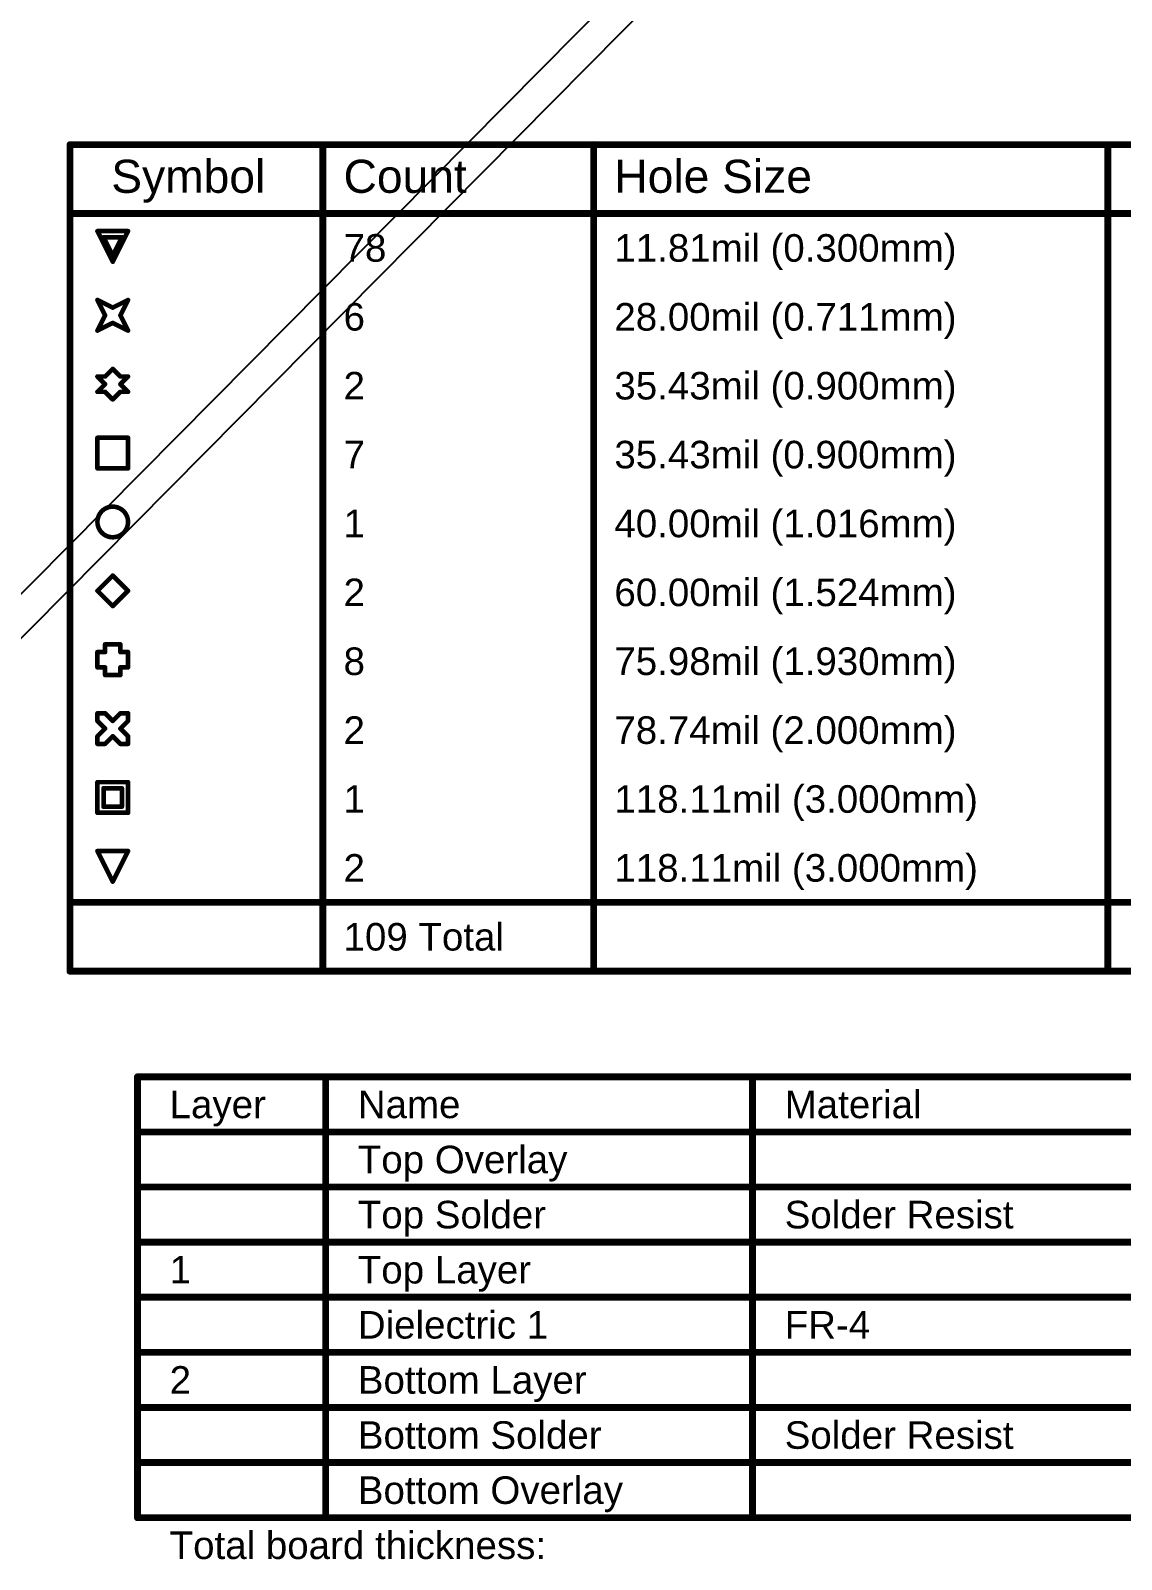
# Model space of a CAD drawing. Header units: inches. Extents: x -3 to 5381, y -57 to 5355.
# Drawn here: x 71.1 to 131.4, y -57.1 to 27.5 of the extents above; entities that cross this region are included whole.
import ezdxf

# ---------------------------------------------------------------- set-up
doc = ezdxf.new("R2010")
doc.units = ezdxf.units.IN
for name, color, linetype in [('Drill Drawing', 1, 'Continuous'), ('Fabrication', 56, 'Continuous'), ('Top Solder', 216, 'Continuous')]:
    doc.layers.add(name, color=color, linetype=linetype)
doc.styles.add('Arial', font='', dxfattribs={"height": 0.2})
doc.styles.get('Arial').set_extended_font_data('Arial')

msp = doc.modelspace()

# ---------------------------------------------------------------- linework, layer by layer
at = {"layer": 'Drill Drawing'}
for points, const_width in [([(73.242, 21.184), (254.092, 21.184)], 0.381), ([(73.242, -24.536), (73.242, 21.184)], 0.381), ([(87.234, -24.536), (87.234, 21.184)], 0.381), ([(102.216, -24.536), (102.216, 21.184)], 0.381), ([(130.656, -24.536), (130.656, 21.184)], 0.381), ([(73.242, 17.374), (254.092, 17.374)], 0.381), ([(74.761, 16.4), (76.454, 16.4)], 0.254), ([(74.761, 16.4), (75.607, 14.707)], 0.254), ([(75.099, 16.061), (76.115, 16.061)], 0.254), ([(75.099, 16.061), (75.607, 15.045)], 0.254), ([(75.607, 14.707), (76.454, 16.4)], 0.254), ([(75.607, 15.045), (76.115, 16.061)], 0.254), ([(74.761, 12.59), (75.607, 12.167)], 0.254), ([(74.761, 12.59), (75.184, 11.743)], 0.254), ([(75.607, 12.167), (76.454, 12.59)], 0.254), ([(76.031, 11.743), (76.454, 12.59)], 0.254), ([(74.761, 10.897), (75.184, 11.743)], 0.254), ([(76.031, 11.743), (76.454, 10.897)], 0.254), ([(74.761, 10.897), (75.607, 11.32)], 0.254), ([(75.607, 11.32), (76.454, 10.897)], 0.254), ([(74.761, 8.357), (75.184, 7.933)], 0.254), ([(74.761, 8.357), (75.184, 8.357)], 0.254), ([(75.184, 8.357), (75.607, 8.78)], 0.254), ([(75.607, 8.78), (76.031, 8.357)], 0.254), ([(76.031, 8.357), (76.454, 8.357)], 0.254), ([(76.031, 7.933), (76.454, 8.357)], 0.254), ([(74.761, 7.51), (75.184, 7.933)], 0.254), ([(74.761, 7.51), (75.184, 7.51)], 0.254), ([(75.184, 7.51), (75.607, 7.087)], 0.254), ([(75.607, 7.087), (76.031, 7.51)], 0.254), ([(76.031, 7.933), (76.454, 7.51)], 0.254), ([(76.031, 7.51), (76.454, 7.51)], 0.254), ([(74.761, 4.97), (76.454, 4.97)], 0.254), ([(74.761, 3.277), (74.761, 4.97)], 0.254), ([(76.454, 3.277), (76.454, 4.97)], 0.254), ([(74.761, 3.277), (76.454, 3.277)], 0.254), ([(74.761, -3.497), (75.607, -2.65)], 0.254), ([(75.607, -2.65), (76.454, -3.497)], 0.254), ([(74.761, -3.497), (75.607, -4.343)], 0.254), ([(75.607, -4.343), (76.454, -3.497)], 0.254), ([(74.761, -7.73), (74.761, -6.883)], 0.254), ([(74.761, -6.883), (75.184, -6.883)], 0.254), ([(75.184, -6.883), (75.184, -6.46)], 0.254), ([(75.184, -6.46), (76.031, -6.46)], 0.254), ([(76.031, -6.883), (76.031, -6.46)], 0.254), ([(76.031, -6.883), (76.454, -6.883)], 0.254), ([(76.454, -7.73), (76.454, -6.883)], 0.254), ([(74.761, -7.73), (75.184, -7.73)], 0.254), ([(75.184, -8.153), (75.184, -7.73)], 0.254), ([(76.031, -7.73), (76.454, -7.73)], 0.254), ([(76.031, -8.153), (76.031, -7.73)], 0.254), ([(75.184, -8.153), (76.031, -8.153)], 0.254), ([(74.761, -10.693), (74.761, -10.27)], 0.254), ([(74.761, -10.27), (75.184, -10.27)], 0.254), ([(75.184, -10.27), (75.607, -10.693)], 0.254), ([(75.607, -10.693), (76.031, -10.27)], 0.254), ([(76.031, -10.27), (76.454, -10.27)], 0.254), ([(76.454, -10.693), (76.454, -10.27)], 0.254), ([(74.761, -10.693), (75.184, -11.117)], 0.254), ([(74.761, -11.54), (75.184, -11.117)], 0.254), ([(76.031, -11.117), (76.454, -10.693)], 0.254), ([(76.031, -11.117), (76.454, -11.54)], 0.254), ([(74.761, -11.963), (74.761, -11.54)], 0.254), ([(74.761, -11.963), (75.184, -11.963)], 0.254), ([(75.184, -11.963), (75.607, -11.54)], 0.254), ([(75.607, -11.54), (76.031, -11.963)], 0.254), ([(76.031, -11.963), (76.454, -11.963)], 0.254), ([(76.454, -11.963), (76.454, -11.54)], 0.254), ([(74.761, -14.08), (76.454, -14.08)], 0.254), ([(74.761, -15.773), (74.761, -14.08)], 0.254), ([(75.099, -14.419), (76.115, -14.419)], 0.254), ([(75.099, -15.435), (75.099, -14.419)], 0.254), ([(76.115, -15.435), (76.115, -14.419)], 0.254), ([(76.454, -15.773), (76.454, -14.08)], 0.254), ([(74.761, -15.773), (76.454, -15.773)], 0.254), ([(75.099, -15.435), (76.115, -15.435)], 0.254), ([(74.761, -17.89), (76.454, -17.89)], 0.254), ([(74.761, -17.89), (75.607, -19.583)], 0.254), ([(75.607, -19.583), (76.454, -17.89)], 0.254), ([(73.242, -20.726), (254.092, -20.726)], 0.381), ([(73.242, -24.536), (254.092, -24.536)], 0.381)]:
    msp.add_lwpolyline(points, dxfattribs=dict(at, const_width=const_width))
for points, const_width in [([(73.147, 21.184, 1), (73.337, 21.184, 1)], 0.191), ([(73.147, 21.184, 1), (73.337, 21.184, 1)], 0.191), ([(87.139, 21.184, 1), (87.329, 21.184, 1)], 0.191), ([(102.121, 21.184, 1), (102.312, 21.184, 1)], 0.191), ([(130.561, 21.184, 1), (130.751, 21.184, 1)], 0.191), ([(73.147, 17.374, 1), (73.337, 17.374, 1)], 0.191), ([(74.697, 16.4, 1), (74.824, 16.4, 1)], 0.127), ([(74.697, 16.4, 1), (74.824, 16.4, 1)], 0.127), ([(75.036, 16.061, 1), (75.163, 16.061, 1)], 0.127), ([(75.036, 16.061, 1), (75.163, 16.061, 1)], 0.127), ([(76.052, 16.061, 1), (76.179, 16.061, 1)], 0.127), ([(76.052, 16.061, 1), (76.179, 16.061, 1)], 0.127), ([(76.39, 16.4, 1), (76.517, 16.4, 1)], 0.127), ([(76.39, 16.4, 1), (76.517, 16.4, 1)], 0.127), ([(75.544, 15.045, 1), (75.671, 15.045, 1)], 0.127), ([(75.544, 15.045, 1), (75.671, 15.045, 1)], 0.127), ([(75.544, 14.707, 1), (75.671, 14.707, 1)], 0.127), ([(75.544, 14.707, 1), (75.671, 14.707, 1)], 0.127), ([(74.697, 12.59, 1), (74.824, 12.59, 1)], 0.127), ([(74.697, 12.59, 1), (74.824, 12.59, 1)], 0.127), ([(76.39, 12.59, 1), (76.517, 12.59, 1)], 0.127), ([(76.39, 12.59, 1), (76.517, 12.59, 1)], 0.127), ([(75.121, 11.743, 1), (75.248, 11.743, 1)], 0.127), ([(75.121, 11.743, 1), (75.248, 11.743, 1)], 0.127), ([(75.544, 12.167, 1), (75.671, 12.167, 1)], 0.127), ([(75.544, 12.167, 1), (75.671, 12.167, 1)], 0.127), ([(75.967, 11.743, 1), (76.094, 11.743, 1)], 0.127), ([(75.967, 11.743, 1), (76.094, 11.743, 1)], 0.127), ([(74.697, 10.897, 1), (74.824, 10.897, 1)], 0.127), ([(74.697, 10.897, 1), (74.824, 10.897, 1)], 0.127), ([(75.544, 11.32, 1), (75.671, 11.32, 1)], 0.127), ([(75.544, 11.32, 1), (75.671, 11.32, 1)], 0.127), ([(76.39, 10.897, 1), (76.517, 10.897, 1)], 0.127), ([(76.39, 10.897, 1), (76.517, 10.897, 1)], 0.127), ([(74.697, 8.357, 1), (74.824, 8.357, 1)], 0.127), ([(74.697, 8.357, 1), (74.824, 8.357, 1)], 0.127), ([(75.121, 8.357, 1), (75.248, 8.357, 1)], 0.127), ([(75.121, 8.357, 1), (75.248, 8.357, 1)], 0.127), ([(75.544, 8.78, 1), (75.671, 8.78, 1)], 0.127), ([(75.544, 8.78, 1), (75.671, 8.78, 1)], 0.127), ([(75.967, 8.357, 1), (76.094, 8.357, 1)], 0.127), ([(75.967, 8.357, 1), (76.094, 8.357, 1)], 0.127), ([(76.39, 8.357, 1), (76.517, 8.357, 1)], 0.127), ([(76.39, 8.357, 1), (76.517, 8.357, 1)], 0.127), ([(74.697, 7.51, 1), (74.824, 7.51, 1)], 0.127), ([(74.697, 7.51, 1), (74.824, 7.51, 1)], 0.127), ([(75.121, 7.933, 1), (75.248, 7.933, 1)], 0.127), ([(75.121, 7.933, 1), (75.248, 7.933, 1)], 0.127), ([(75.121, 7.51, 1), (75.248, 7.51, 1)], 0.127), ([(75.121, 7.51, 1), (75.248, 7.51, 1)], 0.127), ([(75.967, 7.933, 1), (76.094, 7.933, 1)], 0.127), ([(75.967, 7.933, 1), (76.094, 7.933, 1)], 0.127), ([(75.967, 7.51, 1), (76.094, 7.51, 1)], 0.127), ([(75.967, 7.51, 1), (76.094, 7.51, 1)], 0.127), ([(76.39, 7.51, 1), (76.517, 7.51, 1)], 0.127), ([(76.39, 7.51, 1), (76.517, 7.51, 1)], 0.127), ([(75.544, 7.087, 1), (75.671, 7.087, 1)], 0.127), ([(75.544, 7.087, 1), (75.671, 7.087, 1)], 0.127), ([(74.697, 4.97, 1), (74.824, 4.97, 1)], 0.127), ([(74.697, 4.97, 1), (74.824, 4.97, 1)], 0.127), ([(76.39, 4.97, 1), (76.517, 4.97, 1)], 0.127), ([(76.39, 4.97, 1), (76.517, 4.97, 1)], 0.127), ([(74.697, 3.277, 1), (74.824, 3.277, 1)], 0.127), ([(74.697, 3.277, 1), (74.824, 3.277, 1)], 0.127), ([(76.39, 3.277, 1), (76.517, 3.277, 1)], 0.127), ([(76.39, 3.277, 1), (76.517, 3.277, 1)], 0.127), ([(76.454, 0.313, 1), (74.761, 0.313, 1)], 0.254), ([(74.697, 0.313, 1), (74.824, 0.313, 1)], 0.127), ([(76.39, 0.313, 1), (76.517, 0.313, 1)], 0.127), ([(75.544, -2.65, 1), (75.671, -2.65, 1)], 0.127), ([(75.544, -2.65, 1), (75.671, -2.65, 1)], 0.127), ([(74.697, -3.497, 1), (74.824, -3.497, 1)], 0.127), ([(74.697, -3.497, 1), (74.824, -3.497, 1)], 0.127), ([(76.39, -3.497, 1), (76.517, -3.497, 1)], 0.127), ([(76.39, -3.497, 1), (76.517, -3.497, 1)], 0.127), ([(75.544, -4.343, 1), (75.671, -4.343, 1)], 0.127), ([(75.544, -4.343, 1), (75.671, -4.343, 1)], 0.127), ([(74.697, -6.883, 1), (74.824, -6.883, 1)], 0.127), ([(74.697, -6.883, 1), (74.824, -6.883, 1)], 0.127), ([(75.121, -6.46, 1), (75.248, -6.46, 1)], 0.127), ([(75.121, -6.46, 1), (75.248, -6.46, 1)], 0.127), ([(75.121, -6.883, 1), (75.248, -6.883, 1)], 0.127), ([(75.121, -6.883, 1), (75.248, -6.883, 1)], 0.127), ([(75.967, -6.46, 1), (76.094, -6.46, 1)], 0.127), ([(75.967, -6.46, 1), (76.094, -6.46, 1)], 0.127), ([(75.967, -6.883, 1), (76.094, -6.883, 1)], 0.127), ([(75.967, -6.883, 1), (76.094, -6.883, 1)], 0.127), ([(76.39, -6.883, 1), (76.517, -6.883, 1)], 0.127), ([(76.39, -6.883, 1), (76.517, -6.883, 1)], 0.127), ([(74.697, -7.73, 1), (74.824, -7.73, 1)], 0.127), ([(74.697, -7.73, 1), (74.824, -7.73, 1)], 0.127), ([(75.121, -7.73, 1), (75.248, -7.73, 1)], 0.127), ([(75.121, -7.73, 1), (75.248, -7.73, 1)], 0.127), ([(75.967, -7.73, 1), (76.094, -7.73, 1)], 0.127), ([(75.967, -7.73, 1), (76.094, -7.73, 1)], 0.127), ([(76.39, -7.73, 1), (76.517, -7.73, 1)], 0.127), ([(76.39, -7.73, 1), (76.517, -7.73, 1)], 0.127), ([(75.121, -8.153, 1), (75.248, -8.153, 1)], 0.127), ([(75.121, -8.153, 1), (75.248, -8.153, 1)], 0.127), ([(75.967, -8.153, 1), (76.094, -8.153, 1)], 0.127), ([(75.967, -8.153, 1), (76.094, -8.153, 1)], 0.127), ([(74.697, -10.27, 1), (74.824, -10.27, 1)], 0.127), ([(74.697, -10.27, 1), (74.824, -10.27, 1)], 0.127), ([(75.121, -10.27, 1), (75.248, -10.27, 1)], 0.127), ([(75.121, -10.27, 1), (75.248, -10.27, 1)], 0.127), ([(75.967, -10.27, 1), (76.094, -10.27, 1)], 0.127), ([(75.967, -10.27, 1), (76.094, -10.27, 1)], 0.127), ([(76.39, -10.27, 1), (76.517, -10.27, 1)], 0.127), ([(76.39, -10.27, 1), (76.517, -10.27, 1)], 0.127), ([(74.697, -10.693, 1), (74.824, -10.693, 1)], 0.127), ([(74.697, -10.693, 1), (74.824, -10.693, 1)], 0.127), ([(75.121, -11.117, 1), (75.248, -11.117, 1)], 0.127), ([(75.121, -11.117, 1), (75.248, -11.117, 1)], 0.127), ([(75.544, -10.693, 1), (75.671, -10.693, 1)], 0.127), ([(75.544, -10.693, 1), (75.671, -10.693, 1)], 0.127), ([(75.967, -11.117, 1), (76.094, -11.117, 1)], 0.127), ([(75.967, -11.117, 1), (76.094, -11.117, 1)], 0.127), ([(76.39, -10.693, 1), (76.517, -10.693, 1)], 0.127), ([(76.39, -10.693, 1), (76.517, -10.693, 1)], 0.127), ([(74.697, -11.54, 1), (74.824, -11.54, 1)], 0.127), ([(74.697, -11.54, 1), (74.824, -11.54, 1)], 0.127), ([(74.697, -11.963, 1), (74.824, -11.963, 1)], 0.127), ([(74.697, -11.963, 1), (74.824, -11.963, 1)], 0.127), ([(75.121, -11.963, 1), (75.248, -11.963, 1)], 0.127), ([(75.121, -11.963, 1), (75.248, -11.963, 1)], 0.127), ([(75.544, -11.54, 1), (75.671, -11.54, 1)], 0.127), ([(75.544, -11.54, 1), (75.671, -11.54, 1)], 0.127), ([(75.967, -11.963, 1), (76.094, -11.963, 1)], 0.127), ([(75.967, -11.963, 1), (76.094, -11.963, 1)], 0.127), ([(76.39, -11.54, 1), (76.517, -11.54, 1)], 0.127), ([(76.39, -11.54, 1), (76.517, -11.54, 1)], 0.127), ([(76.39, -11.963, 1), (76.517, -11.963, 1)], 0.127), ([(76.39, -11.963, 1), (76.517, -11.963, 1)], 0.127), ([(74.697, -14.08, 1), (74.824, -14.08, 1)], 0.127), ([(74.697, -14.08, 1), (74.824, -14.08, 1)], 0.127), ([(75.036, -14.419, 1), (75.163, -14.419, 1)], 0.127), ([(75.036, -14.419, 1), (75.163, -14.419, 1)], 0.127), ([(76.052, -14.419, 1), (76.179, -14.419, 1)], 0.127), ([(76.052, -14.419, 1), (76.179, -14.419, 1)], 0.127), ([(76.39, -14.08, 1), (76.517, -14.08, 1)], 0.127), ([(76.39, -14.08, 1), (76.517, -14.08, 1)], 0.127), ([(74.697, -15.773, 1), (74.824, -15.773, 1)], 0.127), ([(74.697, -15.773, 1), (74.824, -15.773, 1)], 0.127), ([(75.036, -15.435, 1), (75.163, -15.435, 1)], 0.127), ([(75.036, -15.435, 1), (75.163, -15.435, 1)], 0.127), ([(76.052, -15.435, 1), (76.179, -15.435, 1)], 0.127), ([(76.052, -15.435, 1), (76.179, -15.435, 1)], 0.127), ([(76.39, -15.773, 1), (76.517, -15.773, 1)], 0.127), ([(76.39, -15.773, 1), (76.517, -15.773, 1)], 0.127), ([(74.697, -17.89, 1), (74.824, -17.89, 1)], 0.127), ([(74.697, -17.89, 1), (74.824, -17.89, 1)], 0.127), ([(76.39, -17.89, 1), (76.517, -17.89, 1)], 0.127), ([(76.39, -17.89, 1), (76.517, -17.89, 1)], 0.127), ([(75.544, -19.583, 1), (75.671, -19.583, 1)], 0.127), ([(75.544, -19.583, 1), (75.671, -19.583, 1)], 0.127), ([(73.147, -20.726, 1), (73.337, -20.726, 1)], 0.191), ([(73.147, -24.536, 1), (73.337, -24.536, 1)], 0.191), ([(73.147, -24.536, 1), (73.337, -24.536, 1)], 0.191), ([(87.139, -24.536, 1), (87.329, -24.536, 1)], 0.191), ([(102.121, -24.536, 1), (102.312, -24.536, 1)], 0.191), ([(130.561, -24.536, 1), (130.751, -24.536, 1)], 0.191)]:
    msp.add_lwpolyline(points, format="xyb", close=True, dxfattribs=dict(at, const_width=const_width))
at = {"layer": 'Fabrication', "const_width": 0.381}
for points in [[(76.977, -30.378), (192.262, -30.378)], [(76.977, -54.762), (76.977, -30.378)], [(87.388, -54.762), (87.388, -30.378)], [(111.004, -54.762), (111.004, -30.378)], [(76.977, -33.426), (192.262, -33.426)], [(76.977, -36.474), (87.388, -36.474)], [(87.388, -36.474), (111.004, -36.474)], [(111.004, -36.474), (132.842, -36.474)], [(76.977, -39.522), (87.388, -39.522)], [(87.388, -39.522), (111.004, -39.522)], [(111.004, -39.522), (132.842, -39.522)], [(76.977, -42.57), (87.388, -42.57)], [(87.388, -42.57), (111.004, -42.57)], [(111.004, -42.57), (132.842, -42.57)], [(76.977, -45.618), (87.388, -45.618)], [(87.388, -45.618), (111.004, -45.618)], [(111.004, -45.618), (132.842, -45.618)], [(76.977, -48.666), (87.388, -48.666)], [(87.388, -48.666), (111.004, -48.666)], [(111.004, -48.666), (132.842, -48.666)], [(76.977, -51.714), (87.388, -51.714)], [(87.388, -51.714), (111.004, -51.714)], [(111.004, -51.714), (132.842, -51.714)], [(76.977, -54.762), (87.388, -54.762)], [(87.388, -54.762), (111.004, -54.762)], [(111.004, -54.762), (132.842, -54.762)]]:
    msp.add_lwpolyline(points, dxfattribs=at)
at = {"layer": 'Fabrication', "const_width": 0.191}
for points in [[(76.881, -30.378, 1), (77.072, -30.378, 1)], [(76.881, -30.378, 1), (77.072, -30.378, 1)], [(87.293, -30.378, 1), (87.484, -30.378, 1)], [(110.909, -30.378, 1), (111.099, -30.378, 1)], [(76.881, -33.426, 1), (77.072, -33.426, 1)], [(76.881, -36.474, 1), (77.072, -36.474, 1)], [(87.293, -36.474, 1), (87.484, -36.474, 1)], [(87.293, -36.474, 1), (87.484, -36.474, 1)], [(110.909, -36.474, 1), (111.099, -36.474, 1)], [(110.909, -36.474, 1), (111.099, -36.474, 1)], [(76.881, -39.522, 1), (77.072, -39.522, 1)], [(87.293, -39.522, 1), (87.484, -39.522, 1)], [(87.293, -39.522, 1), (87.484, -39.522, 1)], [(110.909, -39.522, 1), (111.099, -39.522, 1)], [(110.909, -39.522, 1), (111.099, -39.522, 1)], [(76.881, -42.57, 1), (77.072, -42.57, 1)], [(87.293, -42.57, 1), (87.484, -42.57, 1)], [(87.293, -42.57, 1), (87.484, -42.57, 1)], [(110.909, -42.57, 1), (111.099, -42.57, 1)], [(110.909, -42.57, 1), (111.099, -42.57, 1)], [(76.881, -45.618, 1), (77.072, -45.618, 1)], [(87.293, -45.618, 1), (87.484, -45.618, 1)], [(87.293, -45.618, 1), (87.484, -45.618, 1)], [(110.909, -45.618, 1), (111.099, -45.618, 1)], [(110.909, -45.618, 1), (111.099, -45.618, 1)], [(76.881, -48.666, 1), (77.072, -48.666, 1)], [(87.293, -48.666, 1), (87.484, -48.666, 1)], [(87.293, -48.666, 1), (87.484, -48.666, 1)], [(110.909, -48.666, 1), (111.099, -48.666, 1)], [(110.909, -48.666, 1), (111.099, -48.666, 1)], [(76.881, -51.714, 1), (77.072, -51.714, 1)], [(87.293, -51.714, 1), (87.484, -51.714, 1)], [(87.293, -51.714, 1), (87.484, -51.714, 1)], [(110.909, -51.714, 1), (111.099, -51.714, 1)], [(110.909, -51.714, 1), (111.099, -51.714, 1)], [(76.881, -54.762, 1), (77.072, -54.762, 1)], [(76.881, -54.762, 1), (77.072, -54.762, 1)], [(87.293, -54.762, 1), (87.484, -54.762, 1)], [(87.293, -54.762, 1), (87.484, -54.762, 1)], [(87.293, -54.762, 1), (87.484, -54.762, 1)], [(110.909, -54.762, 1), (111.099, -54.762, 1)], [(110.909, -54.762, 1), (111.099, -54.762, 1)], [(110.909, -54.762, 1), (111.099, -54.762, 1)]]:
    msp.add_lwpolyline(points, format="xyb", close=True, dxfattribs=at)
at = {"layer": 'Top Solder'}
for p in [(28.217, -46.366), (30.667, -46.366)]:
    msp.add_line(p, (5380.78, 5354.862), dxfattribs=at)

# ---------------------------------------------------------------- texts
at = {"layer": 'Drill Drawing', "style": 'Arial'}
for s, height, p in [('Symbol', 1.8288, (75.528, 18.517)), ('Count', 1.8288, (88.377, 18.517)), ('Hole Size', 1.8288, (103.359, 18.517)), ('78', 1.524, (88.377, 14.707)), ('11.81mil (0.300mm)', 1.524, (103.359, 14.707)), ('6', 1.524, (88.377, 10.897)), ('28.00mil (0.711mm)', 1.524, (103.359, 10.897)), ('2', 1.524, (88.377, 7.087)), ('35.43mil (0.900mm)', 1.524, (103.359, 7.087)), ('7', 1.524, (88.377, 3.277)), ('35.43mil (0.900mm)', 1.524, (103.359, 3.277)), ('1', 1.524, (88.377, -0.533)), ('40.00mil (1.016mm)', 1.524, (103.359, -0.533)), ('2', 1.524, (88.377, -4.343)), ('60.00mil (1.524mm)', 1.524, (103.359, -4.343)), ('8', 1.524, (88.377, -8.153)), ('75.98mil (1.930mm)', 1.524, (103.359, -8.153)), ('2', 1.524, (88.377, -11.963)), ('78.74mil (2.000mm)', 1.524, (103.359, -11.963)), ('1', 1.524, (88.377, -15.773)), ('118.11mil (3.000mm)', 1.524, (103.359, -15.773)), ('2', 1.524, (88.377, -19.583)), ('118.11mil (3.000mm)', 1.524, (103.359, -19.583)), ('109 Total', 1.524, (88.377, -23.393))]:
    msp.add_text(s, height=height, dxfattribs=at).set_placement(p)
at = {"layer": 'Fabrication', "style": 'Arial'}
for s, p in [('Layer', (78.755, -32.664)), ('Name', (89.166, -32.664)), ('Material', (112.782, -32.664)), ('Top Overlay', (89.166, -35.712)), ('Top Solder', (89.166, -38.76)), ('Solder Resist', (112.782, -38.76)), ('1', (78.755, -41.808)), ('Top Layer', (89.166, -41.808)), ('Dielectric 1', (89.166, -44.856)), ('FR-4', (112.782, -44.856)), ('2', (78.755, -47.904)), ('Bottom Layer', (89.166, -47.904)), ('Bottom Solder', (89.166, -50.952)), ('Solder Resist', (112.782, -50.952)), ('Bottom Overlay', (89.166, -54)), ('Total board thickness:', (78.755, -57.048))]:
    msp.add_text(s, height=1.524, dxfattribs=at).set_placement(p)

doc.saveas('drawing.dxf')
